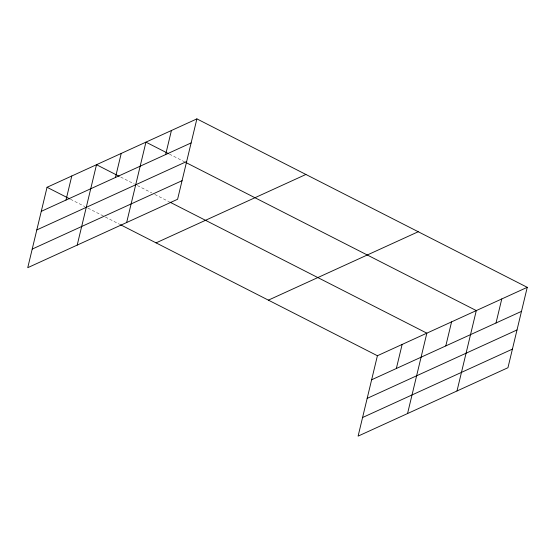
<?xml version="1.0" encoding="UTF-8"?>
<svg xmlns="http://www.w3.org/2000/svg" width="555" height="555" viewBox="0 0 555 555"><rect width="100%" height="100%" fill="white"/><g stroke="black" fill="none" stroke-linecap="round" stroke-linejoin="round"><path stroke-width="0.42" stroke-dasharray="2.77 2.08" d="M169.414 154.103L184.558 161.824M120.726 177.066L134.352 184.017M137.376 185.557L151.765 192.89M154.79 194.437L169.178 201.77M70.52 199.252L84.901 206.592M87.933 208.132L104.583 216.623M105.346 217.012L119.727 224.345"/><path stroke-width="0.83" d="M196.893 118.881L47.05 187.285L27.75 267.676L177.593 199.266L196.893 118.881L527.25 287.324L507.95 367.715L358.107 436.119L377.407 355.734L527.25 287.324M66.003 200.05L71.775 175.997M77.201 245.102L96.501 164.717L119.207 176.296M115.447 177.475L121.226 153.43M126.651 222.527L145.944 142.142L168.658 153.721M165.647 154.561L171.419 130.508M396.353 368.492L402.132 344.447M407.557 413.544L426.85 333.16L169.934 202.159M445.804 345.918L451.576 321.872M457.001 390.97L476.301 310.585L186.071 162.601M496.004 323.003L501.775 298.951M41.278 211.337L191.121 142.926M36.81 229.93L186.66 161.519M32.211 249.084L182.061 180.673M156.066 242.875L305.909 174.464M268.384 300.144L418.234 231.74M371.628 379.78L521.478 311.369M367.167 398.372L517.01 329.961M362.568 417.526L512.418 349.123M47.05 187.285L69.763 198.87M120.484 224.733L377.407 355.734"/></g></svg>
